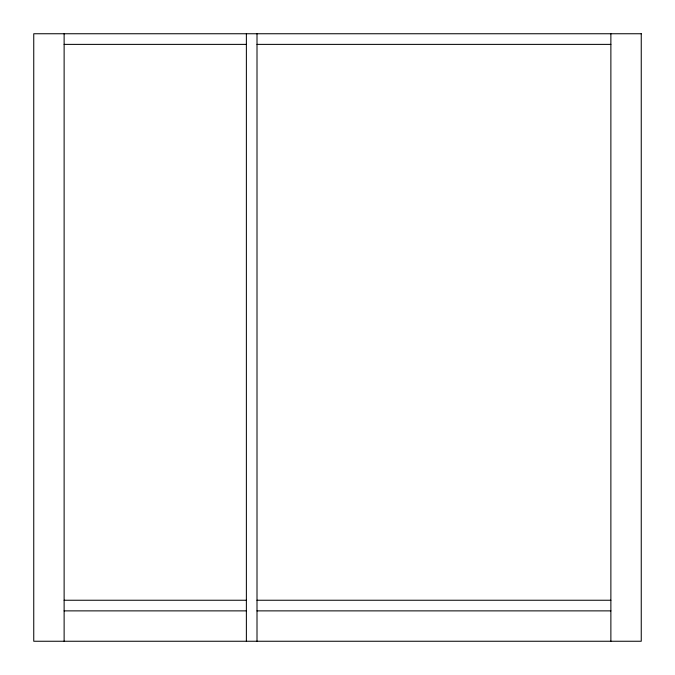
<?xml version="1.0" encoding="UTF-8"?>
<svg xmlns="http://www.w3.org/2000/svg" width="675" height="675" viewBox="0 0 675 675"><rect width="100%" height="100%" fill="white"/><g stroke="black" fill="none" stroke-linecap="round" stroke-linejoin="round"><path stroke-width="1.01" d="M64.125 44.381L246.375 44.381M257.006 44.381L610.875 44.381M64.125 600.244L246.375 600.244M257.006 600.244L610.875 600.244M64.125 610.875L246.375 610.875M257.006 610.875L610.875 610.875M610.875 33.75L610.875 641.25M257.006 33.75L257.006 641.25M246.375 33.75L246.375 641.25M64.125 33.75L64.125 641.25M641.25 33.75L33.75 33.75L33.75 641.25L641.25 641.25L641.25 33.75"/></g></svg>
